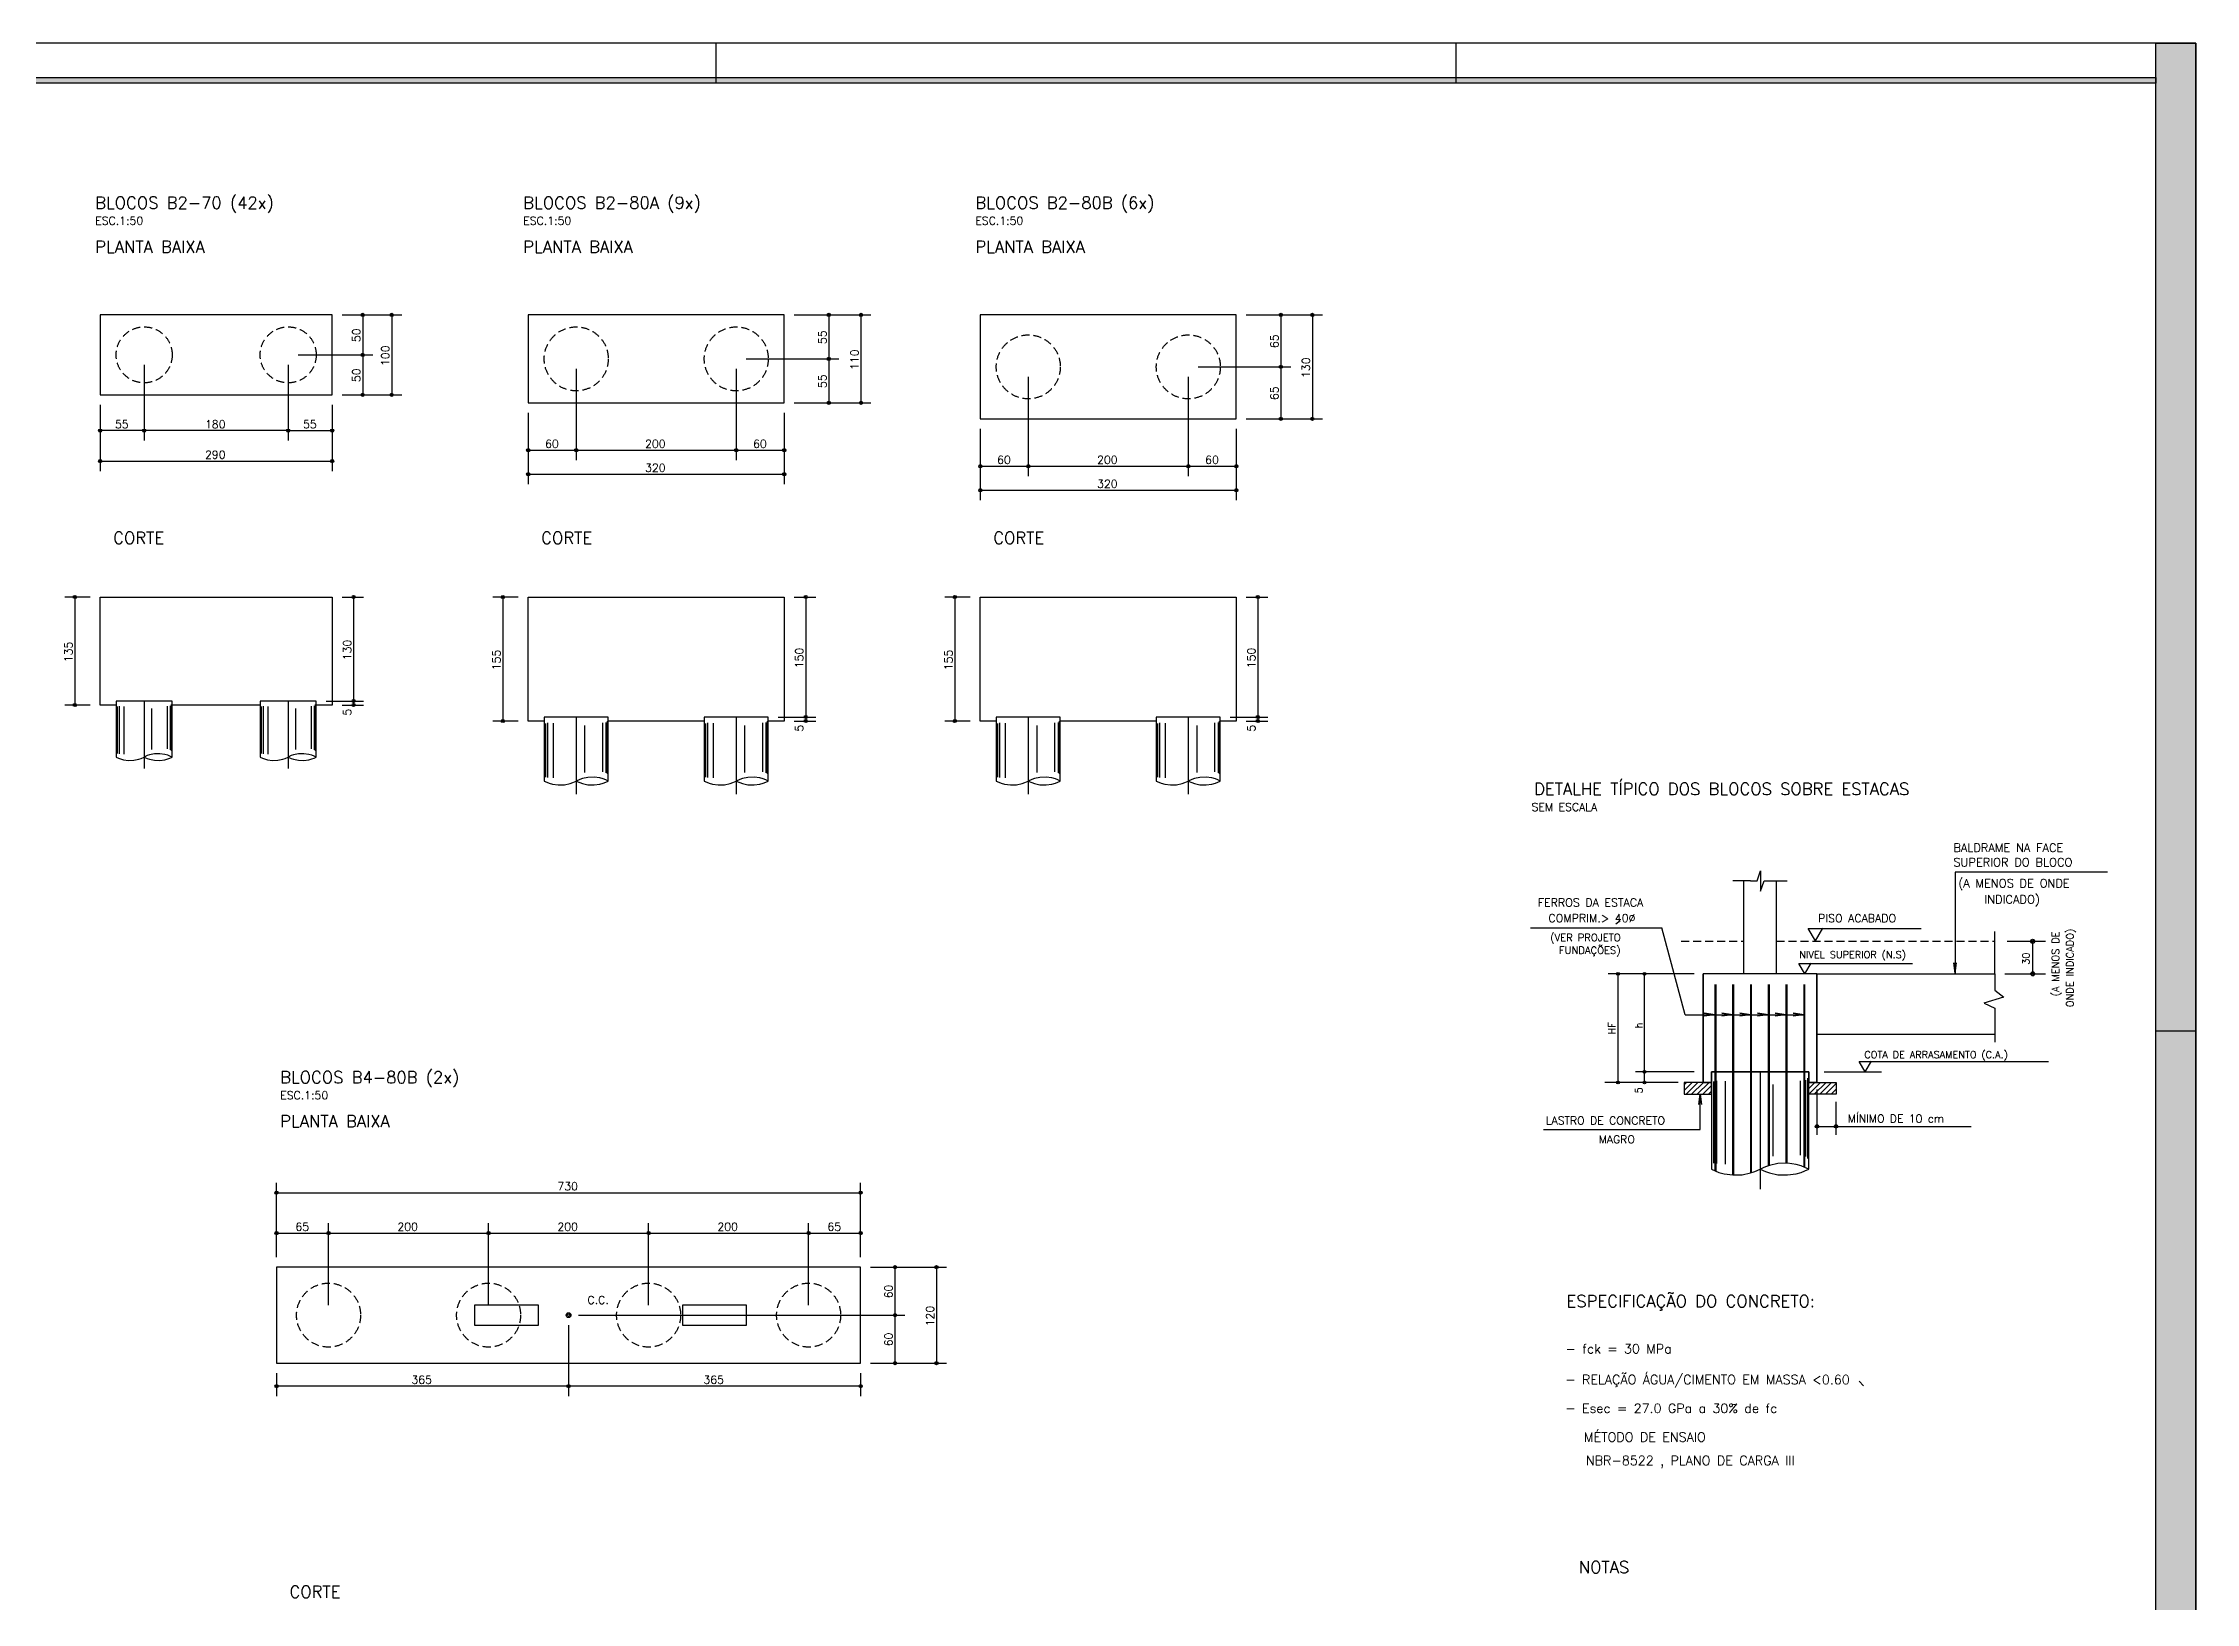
# Model space of a CAD drawing. Extents: x 187 to 6132, y -1204 to 3001.
# Drawn here: x 3441 to 6132, y 1051 to 3001 of the extents above; entities that cross this region are included whole.
import ezdxf

# ---------------------------------------------------------------- set-up
doc = ezdxf.new("R2010")
doc.units = 0
doc.header["$LTSCALE"] = 50
doc.header["$MEASUREMENT"] = 0
doc.linetypes.add('ESTILO_TQS_0002', pattern=[0.3, 0.2, -0.1])
doc.layers.get('0').update_dxf_attribs({"color": 245, "linetype": 'CONTINUOUS'})
for name, color, linetype in [('01', 7, 'CONTINUOUS'), ('120', 7, 'CONTINUOUS'), ('16', 5, 'CONTINUOUS'), ('18', 4, 'CONTINUOUS'), ('2', 5, 'CONTINUOUS'), ('210', 7, 'ESTILO_TQS_0002'), ('220', 3, 'CONTINUOUS'), ('221', 102, 'CONTINUOUS'), ('235', 7, 'CONTINUOUS'), ('251', 5, 'CONTINUOUS'), ('30', 4, 'CONTINUOUS')]:
    doc.layers.add(name, color=color, linetype=linetype)
doc.styles.get("Standard").update_dxf_attribs({"font": 'ROMANS.SHX'})

# ---------------------------------------------------------------- blocks, each defined once
blk = doc.blocks.new('ESTACR', base_point=(2.576772, 7.896558))
for p, q in [((3.076772, 7.896558), (2.076772, 7.896558)), ((2.076772, 7.896558), (2.076772, 6.896558)), ((2.100326, 6.958165), (2.100326, 7.796521)), ((2.133797, 6.953296), (2.133797, 7.804268)), ((2.22082, 6.948428), (2.220821, 7.801686)), ((2.576772, 7.896558), (2.576772, 6.692342)), ((2.712841, 7.031191), (2.71284, 7.765527)), ((2.992438, 7.040928), (2.992438, 7.804268)), ((3.0463, 7.026323), (3.0463, 7.809434)), ((3.066201, 7.006848), (3.066201, 7.832679)), ((3.076772, 6.896558), (3.076772, 7.896558))]:
    blk.add_line(p, q)
for points in [[(2.076772, 6.896558), (2.115884, 6.878214), (2.154125, 6.863771), (2.207436, 6.848873), (2.296409, 6.83645), (2.394287, 6.839813), (2.479725, 6.857582), (2.521185, 6.871588), (2.576771, 6.896558)], [(3.076772, 6.896557), (3.037659, 6.914902), (2.999419, 6.929344), (2.946108, 6.944243), (2.857134, 6.956665), (2.759257, 6.953301), (2.673818, 6.935533), (2.632358, 6.921528), (2.576772, 6.896557)], [(2.576772, 6.896559), (2.632358, 6.871588), (2.673818, 6.857583), (2.759257, 6.839814), (2.857134, 6.836451), (2.946108, 6.848873), (2.999419, 6.863772), (3.037659, 6.878214), (3.076772, 6.896559)]]:
    blk.add_lwpolyline(points)

msp = doc.modelspace()

# ---------------------------------------------------------------- linework, layer by layer
for p, q in [((4281.530458, 3000.709975), (4281.530458, 2950.709975)), ((5206.530458, 3000.709975), (5206.530458, 2950.709975)), ((5583.196671, 1953.208562), (5587.442234, 1965.9453)), ((5587.442234, 1965.9453), (5587.442234, 1940.471824)), ((5574.705496, 1953.208562), (5552.598405, 1953.208562)), ((5566.479417, 1837.1762), (5566.479417, 1953.208562)), ((5574.705496, 1953.208562), (5583.196671, 1953.208562)), ((5587.442234, 1940.471824), (5591.687822, 1953.208562)), ((5591.687822, 1953.208562), (5600.178973, 1953.208562)), ((5600.178973, 1953.208562), (5620.622207, 1953.208562)), ((5607.094194, 1837.1762), (5607.094194, 1953.208562)), ((5656.137592, 1878.20693), (5647.053281, 1893.940719)), ((5647.053281, 1893.940719), (5788.130276, 1893.940719)), ((5656.137592, 1878.20693), (5665.318944, 1894.109438)), ((5880.169801, 1848.135225), (5880.169801, 1889.861016)), ((5895.608476, 1877.917355), (5943.319217, 1877.917355)), ((5927.53903, 1837.1762), (5927.53903, 1877.917355)), ((5504.577883, 1837.1762), (5396.859312, 1837.1762)), ((5409.268821, 1701.473744), (5409.268821, 1837.1762)), ((5442.298751, 1714.650058), (5442.298751, 1837.1762)), ((5642.851706, 1837.1762), (5635.322645, 1850.216336)), ((5635.322645, 1850.216336), (5777.287603, 1850.216336)), ((5642.851706, 1837.1762), (5650.461193, 1850.356169)), ((5657.886072, 1837.1762), (5880.169801, 1837.1762)), ((5880.169801, 1837.1762), (5880.169801, 1848.135225)), ((5880.169801, 1837.1762), (5880.169801, 1816.702425)), ((5892.767621, 1837.1762), (5943.373388, 1837.1762)), ((5891.093575, 1807.814533), (5866.369736, 1800.504514)), ((5880.022666, 1816.674326), (5891.310191, 1807.902406)), ((5866.732465, 1800.620997), (5880.169801, 1794.041801)), ((5880.169801, 1794.041801), (5880.169801, 1751.645377)), ((5657.886072, 1761.878433), (5880.169801, 1761.878433)), ((6081.530458, 1765.709975), (6131.530458, 1765.709975)), ((5718.287639, 1714.650058), (5710.758577, 1727.691107)), ((5710.758577, 1727.691107), (5947.398974, 1727.691107)), ((5718.287639, 1714.650058), (5725.897126, 1727.830941)), ((5484.369953, 1701.473744), (5392.70734, 1701.473744)), ((5504.325195, 1714.650058), (5431.189095, 1714.650058)), ((5442.298751, 1701.473744), (5442.298751, 1714.650058)), ((5525.954772, 1701.473744), (5491.884045, 1701.473744)), ((5491.884045, 1701.473744), (5491.884045, 1686.77038)), ((5491.884045, 1691.365187), (5501.992602, 1701.473744)), ((5491.884045, 1698.348043), (5495.009745, 1701.473744)), ((5494.272094, 1686.77038), (5508.975458, 1701.473744)), ((5501.254951, 1686.77038), (5515.958314, 1701.473744)), ((5508.237806, 1686.77038), (5522.94117, 1701.473744)), ((5515.220662, 1686.77038), (5525.954772, 1697.504489)), ((5647.618838, 1714.650058), (5525.954772, 1714.650058)), ((5525.954772, 1714.650058), (5525.954772, 1592.985991)), ((5525.954772, 1688.995378), (5525.954772, 1701.473744)), ((5525.954772, 1687.523137), (5525.954772, 1701.473744)), ((5528.820458, 1600.481393), (5528.820458, 1702.479195)), ((5532.89266, 1599.889013), (5532.89266, 1703.42169)), ((5543.480234, 1599.296748), (5543.48035, 1703.107544)), ((5586.786805, 1714.650058), (5586.786805, 1568.140242)), ((5603.34152, 1609.365997), (5603.341404, 1698.708289)), ((5637.358434, 1610.550642), (5637.358434, 1703.42169)), ((5643.911486, 1608.773733), (5643.911486, 1704.050213)), ((5646.332727, 1606.404327), (5646.332727, 1706.878277)), ((5647.618838, 1592.985991), (5647.618838, 1714.650058)), ((5647.618838, 1688.995378), (5647.618838, 1701.473744)), ((5647.618838, 1687.523137), (5647.618838, 1701.473744)), ((5647.618838, 1701.473744), (5681.689565, 1701.473744)), ((5647.618838, 1686.882919), (5662.209663, 1701.473744)), ((5647.618838, 1693.865775), (5655.226807, 1701.473744)), ((5647.618838, 1700.848631), (5648.243951, 1701.473744)), ((5654.489155, 1686.77038), (5669.192519, 1701.473744)), ((5661.472012, 1686.77038), (5676.175375, 1701.473744)), ((5666.991684, 1714.650058), (5738.700551, 1714.650058)), ((5668.454868, 1686.77038), (5681.689565, 1700.005077)), ((5681.689565, 1701.473744), (5681.689565, 1686.77038)), ((5491.884045, 1686.77038), (5525.954772, 1686.77038)), ((5522.203519, 1686.77038), (5525.954772, 1690.521633)), ((5681.689565, 1686.77038), (5647.618838, 1686.77038)), ((5675.437724, 1686.77038), (5681.689565, 1693.022221)), ((5525.954772, 1592.985991), (5530.713308, 1590.754195)), ((5530.713308, 1590.754195), (5535.365852, 1588.99701)), ((5535.365852, 1588.99701), (5541.851899, 1587.18448)), ((5564.584955, 1586.082216), (5574.979661, 1588.244047)), ((5574.979661, 1588.244047), (5580.023858, 1589.948091)), ((5580.023858, 1589.948091), (5586.786689, 1592.985991)), ((5593.549636, 1596.023949), (5586.786805, 1592.985875)), ((5586.786805, 1592.986108), (5593.549636, 1589.948091)), ((5598.593833, 1597.727877), (5593.549636, 1596.023949)), ((5593.549636, 1589.948091), (5598.593833, 1588.244163)), ((5608.988685, 1599.889593), (5598.593833, 1597.727877)), ((5598.593833, 1588.244163), (5608.988685, 1586.082332)), ((5620.896802, 1600.298881), (5608.988685, 1599.889593)), ((5631.72174, 1598.78756), (5620.896802, 1600.298881)), ((5638.207758, 1596.974914), (5631.72174, 1598.78756)), ((5631.72174, 1587.18448), (5638.207758, 1588.997126)), ((5642.860186, 1595.217846), (5638.207758, 1596.974914)), ((5638.207758, 1588.997126), (5642.860186, 1590.754195)), ((5647.618838, 1592.985875), (5642.860186, 1595.217846)), ((5642.860186, 1590.754195), (5647.618838, 1592.986108)), ((5541.851899, 1587.18448), (5552.676693, 1585.673043)), ((5552.676693, 1585.673043), (5564.584955, 1586.082216)), ((5608.988685, 1586.082332), (5620.896802, 1585.673159)), ((5620.896802, 1585.673159), (5631.72174, 1587.18448))]:
    msp.add_line(p, q)
at = {"color": 6}
msp.add_line((5715.987374, 1321.941339), (5710.458829, 1327.900679), dxfattribs=at)
for points in [[(186.530458, -1204.290025), (6131.530458, -1204.290025), (6131.530458, 3000.709975), (186.530458, 3000.709975), (186.530458, -1204.290025)], [(6081.530458, 3000.709975), (6131.530458, 3000.709975), (6131.530458, -1204.290025), (6081.530458, -1204.290025), (6081.530458, 3000.709975)], [(6081.530458, -1154.290025), (6081.530458, -1161.290025), (304.530458, -1161.290025), (304.530458, 2957.709975), (6081.530458, 2957.709975), (6081.530458, 2950.709975), (311.530458, 2950.709975), (311.530458, -1154.290025), (6081.530458, -1154.290025)], [(311.530458, -1154.290025), (6081.530458, -1154.290025), (6081.530458, 2950.709975), (311.530458, 2950.709975), (311.530458, -1154.290025)]]:
    msp.add_lwpolyline(points)
for centre, radius in [((5927.396899, 1877.834209), 2.523207), ((5927.396899, 1877.834209), 1.261604), ((5409.268821, 1837.1762), 1.777545), ((5409.268821, 1837.1762), 0.888772), ((5442.298751, 1837.1762), 1.777545), ((5442.298751, 1837.1762), 0.888772), ((5927.603345, 1837.1762), 2.523207), ((5927.603345, 1837.1762), 1.261604), ((5409.268821, 1701.473744), 1.777545), ((5409.268821, 1701.473744), 1.777545), ((5409.268821, 1701.473744), 0.888772), ((5409.268821, 1701.473744), 0.888772), ((5442.298751, 1714.650058), 1.777545), ((5442.298751, 1714.650058), 1.777545), ((5442.298751, 1701.473744), 1.777545), ((5442.298751, 1701.473744), 1.777545), ((5442.298751, 1714.650058), 0.888772), ((5442.298751, 1714.650058), 0.888772), ((5442.298751, 1701.473744), 0.888772), ((5442.298751, 1701.473744), 0.888772)]:
    msp.add_circle(centre, radius)
for points in [[(311.530458, 2950.709975), (304.530458, 2957.709975), (6081.530458, 2957.709975)], [(311.530458, 2950.709975), (6081.530458, 2957.709975), (6081.530458, 2950.709975)]]:
    msp.add_solid(points)
at = {"layer": '01'}
for points in [[(3512.169301, 2173.160308), (3512.169301, 2308.160308), (3802.169301, 2308.160308), (3802.169301, 2173.160308), (3782.169301, 2173.160308), (3782.169301, 2178.160308), (3712.169301, 2178.160308), (3712.169301, 2173.160308), (3602.169301, 2173.160308), (3602.169301, 2178.160308), (3532.169301, 2178.160308), (3532.169301, 2173.160308), (3512.169301, 2173.160308)], [(4047.169301, 2153.160308), (4047.169301, 2308.160308), (4367.169301, 2308.160308), (4367.169301, 2153.160308), (4347.169301, 2153.160308), (4347.169301, 2158.160308), (4267.169301, 2158.160308), (4267.169301, 2153.160308), (4147.169301, 2153.160308), (4147.169301, 2158.160308), (4067.169301, 2158.160308), (4067.169301, 2153.160308), (4047.169301, 2153.160308)], [(4612.169301, 2153.160308), (4612.169301, 2308.160308), (4932.169301, 2308.160308), (4932.169301, 2153.160308), (4912.169301, 2153.160308), (4912.169301, 2158.160308), (4832.169301, 2158.160308), (4832.169301, 2153.160308), (4712.169301, 2153.160308), (4712.169301, 2158.160308), (4632.1693, 2158.160308), (4632.1693, 2153.160308), (4612.169301, 2153.160308)], [(5515.687539, 1701.473744), (5525.954772, 1701.473744), (5525.954772, 1714.650058), (5647.618838, 1714.650058), (5647.618838, 1701.473744), (5657.886072, 1701.473744), (5657.886072, 1837.1762), (5515.687539, 1837.1762), (5515.687539, 1701.473744)]]:
    msp.add_lwpolyline(points, dxfattribs=at)
for radius in [3, 1.5]:
    msp.add_circle((4097.622562, 1410.46979), radius, dxfattribs=at)
at = {"layer": '120'}
msp.add_lwpolyline([(5515.687539, 1701.473744), (5525.954772, 1701.473744), (5525.954772, 1714.650058), (5647.618838, 1714.650058), (5647.618838, 1701.473744), (5657.886072, 1701.473744), (5657.886072, 1837.1762), (5515.687539, 1837.1762), (5515.687539, 1701.473744)], dxfattribs=at)
at = {"layer": '18'}
for p, q in [((5515.687539, 1701.473744), (5515.687539, 1837.1762)), ((5657.886072, 1837.1762), (5657.886072, 1701.473744)), ((5515.687539, 1701.473744), (5525.954772, 1701.473744)), ((5525.954772, 1701.473744), (5525.954772, 1714.650058)), ((5525.954772, 1714.650058), (5647.618838, 1714.650058)), ((5647.618838, 1714.650058), (5647.618838, 1701.473744)), ((5657.886072, 1701.473744), (5647.618838, 1701.473744))]:
    msp.add_line(p, q, dxfattribs=at)
at = {"layer": '2'}
for points in [[(3979.935882, 1422.969732), (3979.935882, 1397.969732), (4059.935882, 1397.969732), (4059.935882, 1422.969732), (3979.935882, 1422.969732)], [(4239.935882, 1422.969732), (4239.935882, 1397.969732), (4319.935882, 1397.969732), (4319.935882, 1422.969732), (4239.935882, 1422.969732)]]:
    msp.add_lwpolyline(points, dxfattribs=at)
at = {"layer": '210'}
for p, q in [((5488.293641, 1877.917355), (5566.479417, 1877.917355)), ((5607.094194, 1877.917355), (5880.169801, 1877.917355))]:
    msp.add_line(p, q, dxfattribs=at)
at = {"layer": '210', "color": 7}
for centre in [(3567.169301, 2610.906227), (3747.169301, 2610.906227)]:
    msp.add_circle(centre, 35, dxfattribs=at)
at = {"layer": '210'}
for centre in [(4107.169301, 2605.906227), (4307.169301, 2605.906227), (4672.169301, 2595.906227), (4872.169301, 2595.906227), (3797.622562, 1410.46979), (3997.622562, 1410.46979), (4197.622562, 1410.46979), (4397.622562, 1410.46979)]:
    msp.add_circle(centre, 40, dxfattribs=at)
at = {"layer": '220'}
for p, q in [((5530.683041, 1590.768389), (5530.683041, 1823.999887)), ((5531.238524, 1590.555829), (5531.238524, 1823.999887)), ((5531.794007, 1590.346033), (5531.794007, 1823.999887)), ((5552.902354, 1585.680797), (5552.902354, 1823.999887)), ((5553.457837, 1585.699883), (5553.457837, 1823.999887)), ((5554.013319, 1585.718969), (5554.013319, 1823.999887)), ((5575.121666, 1588.29202), (5575.121666, 1823.999887)), ((5575.677149, 1588.479673), (5575.677149, 1823.999887)), ((5576.232632, 1588.667328), (5576.232632, 1823.999887)), ((5597.340978, 1597.304663), (5597.340978, 1823.999887)), ((5597.896461, 1597.492305), (5597.896461, 1823.999887)), ((5598.451944, 1597.679947), (5598.451944, 1823.999887)), ((5619.56029, 1600.252945), (5619.56029, 1823.999887)), ((5620.115773, 1600.272036), (5620.115773, 1823.999887)), ((5620.671256, 1600.291129), (5620.671256, 1823.999887)), ((5641.779603, 1595.625945), (5641.779603, 1823.999887)), ((5642.335086, 1595.416159), (5642.335086, 1823.999887)), ((5642.890569, 1595.203595), (5642.890569, 1823.999887))]:
    msp.add_line(p, q, dxfattribs=at)
at = {"layer": '221', "color": 11, "linetype": 'Continuous'}
for p, q in [((3814.669301, 2660.906227), (3852.821343, 2660.906227)), ((3814.669301, 2660.906227), (3889.068568, 2660.906227)), ((3840.321343, 2660.906227), (3840.321343, 2610.906227)), ((3876.568568, 2660.906227), (3876.568568, 2560.906227)), ((4379.669301, 2660.906227), (4435.336082, 2660.906227)), ((4379.669301, 2660.906227), (4475.520744, 2660.906227)), ((4422.836082, 2660.906227), (4422.836082, 2605.906227)), ((4463.020744, 2660.906227), (4463.020744, 2550.906227)), ((4944.669301, 2660.906227), (5000.336081, 2660.906227)), ((4944.669301, 2660.906227), (5039.733929, 2660.906227)), ((4987.836081, 2660.906227), (4987.836081, 2595.906227)), ((5027.233929, 2660.906227), (5027.233929, 2530.906227)), ((3759.669301, 2610.906227), (3852.821343, 2610.906227)), ((3759.669301, 2610.906227), (3852.821343, 2610.906227)), ((3840.321343, 2610.906227), (3840.321343, 2560.906227)), ((3567.169301, 2598.406227), (3567.169301, 2503.719432)), ((3567.169301, 2598.406227), (3567.169301, 2503.719432)), ((3747.169301, 2598.406227), (3747.169301, 2503.719432)), ((3747.169301, 2598.406227), (3747.169301, 2503.719432)), ((4107.169301, 2593.406227), (4107.169301, 2479.196729)), ((4107.169301, 2593.406227), (4107.169301, 2479.196729)), ((4307.169301, 2593.406227), (4307.169301, 2479.196729)), ((4307.169301, 2593.406227), (4307.169301, 2479.196729)), ((4319.669301, 2605.906227), (4435.336082, 2605.906227)), ((4319.669301, 2605.906227), (4435.336082, 2605.906227)), ((4422.836082, 2605.906227), (4422.836082, 2550.906227)), ((4672.169301, 2583.406227), (4672.169301, 2459.196729)), ((4672.169301, 2583.406227), (4672.169301, 2459.196729)), ((4872.169301, 2583.406227), (4872.169301, 2459.196729)), ((4872.169301, 2583.406227), (4872.169301, 2459.196729)), ((4884.669301, 2595.906227), (5000.336081, 2595.906227)), ((4884.669301, 2595.906227), (5000.336081, 2595.906227)), ((4987.836081, 2595.906227), (4987.836081, 2530.906227)), ((3814.669301, 2560.906227), (3852.821343, 2560.906227)), ((3814.669301, 2560.906227), (3889.068568, 2560.906227)), ((3512.169301, 2548.406227), (3512.169301, 2503.719432)), ((3512.169301, 2548.406227), (3512.169301, 2465.64154)), ((3802.169301, 2548.406227), (3802.169301, 2503.719432)), ((3802.169301, 2548.406227), (3802.169301, 2465.64154)), ((4047.169301, 2538.406227), (4047.169301, 2479.196729)), ((4047.169301, 2538.406227), (4047.169301, 2449.177583)), ((4367.169301, 2538.406227), (4367.169301, 2479.196729)), ((4367.169301, 2538.406227), (4367.169301, 2449.177583)), ((4379.669301, 2550.906227), (4435.336082, 2550.906227)), ((4379.669301, 2550.906227), (4475.520744, 2550.906227)), ((4944.669301, 2530.906227), (5000.336081, 2530.906227)), ((4944.669301, 2530.906227), (5039.733929, 2530.906227)), ((3567.169301, 2516.219432), (3512.169301, 2516.219432)), ((3747.169301, 2516.219432), (3567.169301, 2516.219432)), ((3747.169301, 2516.219432), (3802.169301, 2516.219432)), ((4612.169301, 2518.406227), (4612.169301, 2429.177583)), ((4612.169301, 2518.406227), (4612.169301, 2459.196729)), ((4932.169301, 2518.406227), (4932.169301, 2429.177583)), ((4932.169301, 2518.406227), (4932.169301, 2459.196729)), ((3512.169301, 2478.14154), (3802.169301, 2478.14154)), ((4047.169301, 2491.696729), (4107.169301, 2491.696729)), ((4107.169301, 2491.696729), (4307.169301, 2491.696729)), ((4307.169301, 2491.696729), (4367.169301, 2491.696729)), ((4047.169301, 2461.677583), (4367.169301, 2461.677583)), ((4612.169301, 2471.696729), (4672.169301, 2471.696729)), ((4672.169301, 2471.696729), (4872.169301, 2471.696729)), ((4872.169301, 2471.696729), (4932.169301, 2471.696729)), ((4612.169301, 2441.677583), (4932.169301, 2441.677583)), ((3499.669301, 2308.160308), (3467.95767, 2308.160308)), ((3480.45767, 2308.160308), (3480.45767, 2173.160308)), ((3814.669301, 2308.160308), (3841.45229, 2308.160308)), ((3828.95229, 2308.160308), (3828.95229, 2178.160308)), ((4034.669301, 2308.160308), (4002.957669, 2308.160308)), ((4015.457669, 2308.160308), (4015.457669, 2153.160308)), ((4379.669301, 2308.160308), (4406.45229, 2308.160308)), ((4393.95229, 2308.160308), (4393.95229, 2158.160308)), ((4599.669301, 2308.160308), (4567.957669, 2308.160308)), ((4580.457669, 2308.160308), (4580.457669, 2153.160308)), ((4944.669301, 2308.160308), (4971.45229, 2308.160308)), ((4958.95229, 2308.160308), (4958.95229, 2158.160308)), ((3499.669301, 2173.160308), (3467.95767, 2173.160308)), ((3794.669301, 2178.160308), (3841.45229, 2178.160308)), ((3794.669301, 2178.160308), (3841.45229, 2178.160308)), ((3814.669301, 2173.160308), (3841.45229, 2173.160308)), ((3828.95229, 2178.160308), (3828.95229, 2173.160308)), ((4034.669301, 2153.160308), (4002.957669, 2153.160308)), ((4359.669301, 2158.160308), (4406.45229, 2158.160308)), ((4359.669301, 2158.160308), (4406.45229, 2158.160308)), ((4379.669301, 2153.160308), (4406.45229, 2153.160308)), ((4393.95229, 2158.160308), (4393.95229, 2153.160308)), ((4599.669301, 2153.160308), (4567.957669, 2153.160308)), ((4924.669301, 2158.160308), (4971.45229, 2158.160308)), ((4924.669301, 2158.160308), (4971.45229, 2158.160308)), ((4944.669301, 2153.160308), (4971.45229, 2153.160308)), ((4958.95229, 2158.160308), (4958.95229, 2153.160308)), ((3732.622562, 1482.96979), (3732.622562, 1576.079002)), ((3732.622562, 1563.579002), (4462.622562, 1563.579002)), ((4462.622562, 1482.96979), (4462.622562, 1576.079002)), ((3732.622562, 1482.96979), (3732.622562, 1525.503441)), ((3732.622562, 1513.003441), (3797.622562, 1513.003441)), ((3797.622562, 1422.96979), (3797.622562, 1525.503441)), ((3797.622562, 1422.96979), (3797.622562, 1525.503441)), ((3797.622562, 1513.003441), (3997.622562, 1513.003441)), ((3997.622562, 1422.96979), (3997.622562, 1525.503441)), ((3997.622562, 1422.96979), (3997.622562, 1525.503441)), ((3997.622562, 1513.003441), (4197.622562, 1513.003441)), ((4197.622562, 1422.96979), (4197.622562, 1525.503441)), ((4197.622562, 1422.96979), (4197.622562, 1525.503441)), ((4197.622562, 1513.003441), (4397.622562, 1513.003441)), ((4397.622562, 1422.96979), (4397.622562, 1525.503441)), ((4397.622562, 1422.96979), (4397.622562, 1525.503441)), ((4397.622562, 1513.003441), (4462.622562, 1513.003441)), ((4462.622562, 1482.96979), (4462.622562, 1525.503441)), ((4475.122562, 1470.46979), (4518.042722, 1470.46979)), ((4475.122562, 1470.46979), (4569.842152, 1470.46979)), ((4505.542722, 1470.46979), (4505.542722, 1410.46979)), ((4557.342152, 1470.46979), (4557.342152, 1350.46979)), ((4110.122562, 1410.46979), (4518.042722, 1410.46979)), ((4110.122562, 1410.46979), (4518.042722, 1410.46979)), ((4505.542722, 1410.46979), (4505.542722, 1350.46979)), ((4097.622562, 1397.96979), (4097.622562, 1309.225594)), ((4097.622562, 1397.96979), (4097.622562, 1309.225594)), ((4475.122562, 1350.46979), (4518.042722, 1350.46979)), ((4475.122562, 1350.46979), (4569.842152, 1350.46979)), ((3732.622562, 1337.96979), (3732.622562, 1309.225594)), ((4097.622562, 1321.725594), (3732.622562, 1321.725594)), ((4462.622562, 1321.725594), (4097.622562, 1321.725594)), ((4462.622562, 1337.96979), (4462.622562, 1309.225594))]:
    msp.add_line(p, q, dxfattribs=at)
at = {"layer": '221'}
for p, q in [((5299.723747, 1894.687655), (5464.182208, 1894.687655)), ((5406.451655, 1899.46294), (5411.718005, 1903.805022)), ((5493.001023, 1785.99595), (5464.182208, 1894.687655)), ((5681.650637, 1646.445957), (5850.64741, 1646.445957))]:
    msp.add_line(p, q, dxfattribs=at)
at = {"layer": '221', "color": 241}
for p, q in [((5657.886072, 1692.621153), (5657.886072, 1635.938691)), ((5681.650637, 1677.119794), (5681.650637, 1635.938691)), ((5657.886072, 1646.445957), (5681.650637, 1646.445957))]:
    msp.add_line(p, q, dxfattribs=at)
at = {"layer": '221'}
for points in [[(6021.172537, 1964.322103), (5830.542362, 1964.322103), (5830.542362, 1837.940343), (5828.835249, 1850.907145), (5830.542362, 1837.940343), (5832.249473, 1850.907146)], [(5493.001023, 1785.99595), (5619.56029, 1785.99595), (5605.792026, 1787.808577), (5619.56029, 1785.99595), (5605.792026, 1784.183324)], [(5493.001023, 1785.99595), (5597.340978, 1785.99595), (5583.572713, 1787.808577), (5597.340978, 1785.99595), (5583.572713, 1784.183324)], [(5493.001023, 1785.99595), (5575.121666, 1785.99595), (5561.353401, 1787.808577), (5575.121666, 1785.99595), (5561.353401, 1784.183324)], [(5493.001023, 1785.99595), (5552.902354, 1785.99595), (5539.134089, 1787.808577), (5552.902354, 1785.99595), (5539.134089, 1784.183324)], [(5493.001023, 1785.99595), (5530.683041, 1785.99595), (5516.914777, 1787.808577), (5530.683041, 1785.99595), (5516.914777, 1784.183324)], [(5501.799672, 1785.99595), (5641.779603, 1785.99595), (5628.011338, 1787.808577), (5641.779603, 1785.99595), (5628.011338, 1784.183324)], [(5315.902016, 1642.599898), (5511.75358, 1642.599898), (5511.75358, 1686.724967), (5510.046466, 1673.758164), (5511.75358, 1686.724967), (5513.46069, 1673.758163)]]:
    msp.add_lwpolyline(points, dxfattribs=at)
at = {"layer": '221', "color": 11, "linetype": 'Continuous'}
for centre, radius in [((3840.321343, 2660.906227), 2), ((3840.321343, 2660.906227), 1), ((3876.568568, 2660.906227), 2), ((3876.568568, 2660.906227), 1), ((4422.836082, 2660.906227), 2), ((4422.836082, 2660.906227), 1), ((4463.020744, 2660.906227), 2), ((4463.020744, 2660.906227), 1), ((4987.836081, 2660.906227), 2), ((4987.836081, 2660.906227), 1), ((5027.233929, 2660.906227), 2), ((5027.233929, 2660.906227), 1), ((3840.321343, 2610.906227), 2), ((3840.321343, 2610.906227), 2), ((3840.321343, 2610.906227), 1), ((3840.321343, 2610.906227), 1), ((4422.836082, 2605.906227), 2), ((4422.836082, 2605.906227), 2), ((4422.836082, 2605.906227), 1), ((4422.836082, 2605.906227), 1), ((4987.836081, 2595.906227), 2), ((4987.836081, 2595.906227), 2), ((4987.836081, 2595.906227), 1), ((4987.836081, 2595.906227), 1), ((3840.321343, 2560.906227), 2), ((3840.321343, 2560.906227), 1), ((3876.568568, 2560.906227), 2), ((3876.568568, 2560.906227), 1), ((4422.836082, 2550.906227), 2), ((4422.836082, 2550.906227), 1), ((4463.020744, 2550.906227), 2), ((4463.020744, 2550.906227), 1), ((4987.836081, 2530.906227), 2), ((4987.836081, 2530.906227), 1), ((5027.233929, 2530.906227), 2), ((5027.233929, 2530.906227), 1), ((3512.169301, 2516.219432), 2), ((3512.169301, 2516.219432), 1), ((3567.169301, 2516.219432), 2), ((3567.169301, 2516.219432), 2), ((3567.169301, 2516.219432), 1), ((3567.169301, 2516.219432), 1), ((3747.169301, 2516.219432), 2), ((3747.169301, 2516.219432), 2), ((3747.169301, 2516.219432), 1), ((3747.169301, 2516.219432), 1), ((3802.169301, 2516.219432), 2), ((3802.169301, 2516.219432), 1), ((3512.169301, 2478.14154), 2), ((3512.169301, 2478.14154), 1), ((3802.169301, 2478.14154), 2), ((3802.169301, 2478.14154), 1), ((4047.169301, 2491.696729), 2), ((4047.169301, 2491.696729), 1), ((4107.169301, 2491.696729), 2), ((4107.169301, 2491.696729), 2), ((4107.169301, 2491.696729), 1), ((4107.169301, 2491.696729), 1), ((4307.169301, 2491.696729), 2), ((4307.169301, 2491.696729), 2), ((4307.169301, 2491.696729), 1), ((4307.169301, 2491.696729), 1), ((4367.169301, 2491.696729), 2), ((4367.169301, 2491.696729), 1), ((4047.169301, 2461.677583), 2), ((4047.169301, 2461.677583), 1), ((4367.169301, 2461.677583), 2), ((4367.169301, 2461.677583), 1), ((4612.169301, 2471.696729), 2), ((4612.169301, 2471.696729), 1), ((4672.169301, 2471.696729), 2), ((4672.169301, 2471.696729), 2), ((4672.169301, 2471.696729), 1), ((4672.169301, 2471.696729), 1), ((4872.169301, 2471.696729), 2), ((4872.169301, 2471.696729), 2), ((4872.169301, 2471.696729), 1), ((4872.169301, 2471.696729), 1), ((4932.169301, 2471.696729), 2), ((4932.169301, 2471.696729), 1), ((4612.169301, 2441.677583), 2), ((4612.169301, 2441.677583), 1), ((4932.169301, 2441.677583), 2), ((4932.169301, 2441.677583), 1), ((3480.45767, 2308.160308), 2), ((3480.45767, 2308.160308), 1), ((3828.95229, 2308.160308), 2), ((3828.95229, 2308.160308), 1), ((4015.457669, 2308.160308), 2), ((4015.457669, 2308.160308), 1), ((4393.95229, 2308.160308), 2), ((4393.95229, 2308.160308), 1), ((4580.457669, 2308.160308), 2), ((4580.457669, 2308.160308), 1), ((4958.95229, 2308.160308), 2), ((4958.95229, 2308.160308), 1), ((3828.95229, 2178.160308), 2), ((3828.95229, 2178.160308), 2), ((3480.45767, 2173.160308), 2), ((3480.45767, 2173.160308), 1), ((3828.95229, 2173.160308), 2), ((3828.95229, 2178.160308), 1), ((3828.95229, 2178.160308), 1), ((3828.95229, 2173.160308), 1), ((4015.457669, 2153.160308), 2), ((4015.457669, 2153.160308), 1), ((4393.95229, 2158.160308), 2), ((4393.95229, 2158.160308), 2), ((4393.95229, 2153.160308), 2), ((4393.95229, 2158.160308), 1), ((4393.95229, 2158.160308), 1), ((4393.95229, 2153.160308), 1), ((4580.457669, 2153.160308), 2), ((4580.457669, 2153.160308), 1), ((4958.95229, 2158.160308), 2), ((4958.95229, 2158.160308), 2), ((4958.95229, 2153.160308), 2), ((4958.95229, 2158.160308), 1), ((4958.95229, 2158.160308), 1), ((4958.95229, 2153.160308), 1), ((3732.622562, 1563.579002), 2), ((3732.622562, 1563.579002), 1), ((4462.622562, 1563.579002), 2), ((4462.622562, 1563.579002), 1), ((3732.622562, 1513.003441), 2), ((3732.622562, 1513.003441), 1), ((3797.622562, 1513.003441), 2), ((3797.622562, 1513.003441), 2), ((3797.622562, 1513.003441), 1), ((3797.622562, 1513.003441), 1), ((3997.622562, 1513.003441), 2), ((3997.622562, 1513.003441), 2), ((3997.622562, 1513.003441), 1), ((3997.622562, 1513.003441), 1), ((4197.622562, 1513.003441), 2), ((4197.622562, 1513.003441), 2), ((4197.622562, 1513.003441), 1), ((4197.622562, 1513.003441), 1), ((4397.622562, 1513.003441), 2), ((4397.622562, 1513.003441), 2), ((4397.622562, 1513.003441), 1), ((4397.622562, 1513.003441), 1), ((4462.622562, 1513.003441), 2), ((4462.622562, 1513.003441), 1), ((4505.542722, 1470.46979), 2), ((4505.542722, 1470.46979), 1), ((4557.342152, 1470.46979), 2), ((4557.342152, 1470.46979), 1), ((4505.542722, 1410.46979), 2), ((4505.542722, 1410.46979), 2), ((4505.542722, 1410.46979), 1), ((4505.542722, 1410.46979), 1), ((4505.542722, 1350.46979), 2), ((4505.542722, 1350.46979), 1), ((4557.342152, 1350.46979), 2), ((4557.342152, 1350.46979), 1), ((3732.622562, 1321.725594), 2), ((3732.622562, 1321.725594), 1), ((4097.622562, 1321.725594), 2), ((4097.622562, 1321.725594), 2), ((4097.622562, 1321.725594), 1), ((4097.622562, 1321.725594), 1), ((4462.622562, 1321.725594), 2), ((4462.622562, 1321.725594), 1)]:
    msp.add_circle(centre, radius, dxfattribs=at)
at = {"layer": '221', "color": 241}
for centre, radius in [((5657.886072, 1646.445957), 2.212057), ((5657.886072, 1646.445957), 1.106028), ((5681.650637, 1646.445957), 2.212057), ((5681.650637, 1646.445957), 1.106028)]:
    msp.add_circle(centre, radius, dxfattribs=at)
at = {"layer": '235'}
for points in [[(6081.530458, 3000.709975), (6131.530458, 3000.709975), (6131.530458, 3000.709975)], [(6081.530458, 3000.709975), (6131.530458, 3000.709975), (6131.530458, -1204.290025)], [(6081.530458, 3000.709975), (6131.530458, -1204.290025), (6131.530458, -1204.290025)], [(6081.530458, 3000.709975), (6131.530458, -1204.290025), (6081.530458, -1204.290025)], [(6081.530458, 3000.709975), (6081.530458, -1204.290025), (6081.530458, -1204.290025)], [(6081.530458, 3000.709975), (6081.530458, -1204.290025), (6081.530458, 3000.709975)]]:
    msp.add_solid(points, dxfattribs=at)
at = {"layer": '251'}
for p, q in [((3802.169301, 2660.906227), (3512.169301, 2660.906227)), ((3512.169301, 2660.906227), (3512.169301, 2560.906227)), ((3802.169301, 2560.906227), (3802.169301, 2660.906227)), ((4337.1693, 2660.906227), (4047.169301, 2660.906227)), ((4047.169301, 2660.906227), (4047.169301, 2560.906227)), ((4902.1693, 2660.906227), (4612.169301, 2660.906227)), ((4612.169301, 2660.906227), (4612.169301, 2550.906227)), ((3512.169301, 2560.906227), (3802.169301, 2560.906227))]:
    msp.add_line(p, q, dxfattribs=at)
at = {"layer": '251', "linetype": 'Continuous'}
for points in [[(4047.169301, 2550.906227), (4367.169301, 2550.906227), (4367.169301, 2660.906227), (4047.169301, 2660.906227), (4047.169301, 2550.906227)], [(4612.169301, 2530.906227), (4932.169301, 2530.906227), (4932.169301, 2660.906227), (4612.169301, 2660.906227), (4612.169301, 2530.906227)], [(3732.622562, 1350.46979), (4462.622562, 1350.46979), (4462.622562, 1470.46979), (3732.622562, 1470.46979), (3732.622562, 1350.46979)]]:
    msp.add_lwpolyline(points, dxfattribs=at)
at = {"layer": '30'}
for points in [[(3512.169301, 2173.160308), (3512.169301, 2308.160308), (3802.169301, 2308.160308), (3802.169301, 2173.160308), (3782.169301, 2173.160308), (3782.169301, 2178.160308), (3712.169301, 2178.160308), (3712.169301, 2173.160308), (3602.169301, 2173.160308), (3602.169301, 2178.160308), (3532.169301, 2178.160308), (3532.169301, 2173.160308), (3512.169301, 2173.160308)], [(4047.169301, 2153.160308), (4047.169301, 2308.160308), (4367.169301, 2308.160308), (4367.169301, 2153.160308), (4347.169301, 2153.160308), (4347.169301, 2158.160308), (4267.169301, 2158.160308), (4267.169301, 2153.160308), (4147.169301, 2153.160308), (4147.169301, 2158.160308), (4067.169301, 2158.160308), (4067.169301, 2153.160308), (4047.169301, 2153.160308)], [(4612.169301, 2153.160308), (4612.169301, 2308.160308), (4932.169301, 2308.160308), (4932.169301, 2153.160308), (4912.169301, 2153.160308), (4912.169301, 2158.160308), (4832.169301, 2158.160308), (4832.169301, 2153.160308), (4712.169301, 2153.160308), (4712.169301, 2158.160308), (4632.1693, 2158.160308), (4632.1693, 2153.160308), (4612.169301, 2153.160308)]]:
    msp.add_lwpolyline(points, dxfattribs=at)

# ---------------------------------------------------------------- block references
at = {"layer": '210'}
for p, xscale, yscale in [((3567.169301, 2178.160308), 70, 70), ((3747.169301, 2178.160308), 70, 70), ((4107.169301, 2158.160308), 80, 80), ((4307.169301, 2158.160308), 80, 80), ((4672.169301, 2158.160308), 80, 80), ((4872.169301, 2158.160308), 80, 80)]:
    msp.add_blockref('ESTACR', p, dxfattribs=dict(at, xscale=xscale, yscale=yscale))

# ---------------------------------------------------------------- texts
for s, height, p in [('ESC.1:50', 10, (3505.948894, 2773.603351)), ('ESC.1:50', 10, (3505.948894, 2773.603351)), ('ESC.1:50', 10, (3505.948894, 2773.603351)), ('ESC.1:50', 10, (3505.948894, 2773.603351)), ('ESC.1:50', 10, (3505.948894, 2773.603351)), ('ESC.1:50', 10, (3505.948894, 2773.603351)), ('ESC.1:50', 10, (3505.948894, 2773.603351)), ('ESC.1:50', 10, (3505.948894, 2773.603351)), ('ESC.1:50', 10, (3505.948894, 2773.603351)), ('ESC.1:50', 10, (3505.948894, 2773.603351)), ('ESC.1:50', 10, (3505.948894, 2773.603351)), ('ESC.1:50', 10, (3505.948894, 2773.603351)), ('ESC.1:50', 10, (3505.948894, 2773.603351)), ('ESC.1:50', 10, (3505.948894, 2773.603351)), ('ESC.1:50', 10, (4040.948894, 2773.603351)), ('ESC.1:50', 10, (4040.948894, 2773.603351)), ('ESC.1:50', 10, (4040.948894, 2773.603351)), ('ESC.1:50', 10, (4040.948894, 2773.603351)), ('ESC.1:50', 10, (4040.948894, 2773.603351)), ('ESC.1:50', 10, (4040.948894, 2773.603351)), ('ESC.1:50', 10, (4040.948894, 2773.603351)), ('ESC.1:50', 10, (4040.948894, 2773.603351)), ('ESC.1:50', 10, (4040.948894, 2773.603351)), ('ESC.1:50', 10, (4040.948894, 2773.603351)), ('ESC.1:50', 10, (4040.948894, 2773.603351)), ('ESC.1:50', 10, (4040.948894, 2773.603351)), ('ESC.1:50', 10, (4040.948894, 2773.603351)), ('ESC.1:50', 10, (4040.948894, 2773.603351)), ('ESC.1:50', 10, (4605.948894, 2773.603351)), ('ESC.1:50', 10, (4605.948894, 2773.603351)), ('ESC.1:50', 10, (4605.948894, 2773.603351)), ('ESC.1:50', 10, (4605.948894, 2773.603351)), ('ESC.1:50', 10, (4605.948894, 2773.603351)), ('ESC.1:50', 10, (4605.948894, 2773.603351)), ('ESC.1:50', 10, (4605.948894, 2773.603351)), ('ESC.1:50', 10, (4605.948894, 2773.603351)), ('ESC.1:50', 10, (4605.948894, 2773.603351)), ('ESC.1:50', 10, (4605.948894, 2773.603351)), ('ESC.1:50', 10, (4605.948894, 2773.603351)), ('ESC.1:50', 10, (4605.948894, 2773.603351)), ('ESC.1:50', 10, (4605.948894, 2773.603351)), ('ESC.1:50', 10, (4605.948894, 2773.603351)), ('SEM ESCALA', 9.975, (5301.212264, 2040.686854)), ('NIVEL SUPERIOR (N.S)', 8.887725, (5635.830576, 1856.740662)), ('COTA DE ARRASAMENTO (C.A.)', 8.887725, (5717.130678, 1731.589681)), ('ESC.1:50', 10, (3737.158117, 1680.378125)), ('ESC.1:50', 10, (3737.158117, 1680.378125)), ('ESC.1:50', 10, (3737.158117, 1680.378125)), ('ESC.1:50', 10, (3737.158117, 1680.378125)), ('ESC.1:50', 10, (3737.158117, 1680.378125)), ('ESC.1:50', 10, (3737.158117, 1680.378125)), ('ESC.1:50', 10, (3737.158117, 1680.378125)), ('ESC.1:50', 10, (3737.158117, 1680.378125)), ('ESC.1:50', 10, (3737.158117, 1680.378125)), ('ESC.1:50', 10, (3737.158117, 1680.378125)), ('ESC.1:50', 10, (3737.158117, 1680.378125)), ('ESC.1:50', 10, (3737.158117, 1680.378125)), ('ESC.1:50', 10, (3737.158117, 1680.378125)), ('ESC.1:50', 10, (3737.158117, 1680.378125))]:
    msp.add_text(s, height=height).set_placement(p)
for s, height, rotation, p in [('ESC.1:50', 10, 360, (3505.948894, 2773.603351)), ('ESC.1:50', 10, 360, (3505.948894, 2773.603351)), ('ESC.1:50', 10, 360, (3505.948894, 2773.603351)), ('ESC.1:50', 10, 360, (3505.948894, 2773.603351)), ('ESC.1:50', 10, 360, (3505.948894, 2773.603351)), ('ESC.1:50', 10, 360, (3505.948894, 2773.603351)), ('ESC.1:50', 10, 360, (3505.948894, 2773.603351)), ('ESC.1:50', 10, 360, (3505.948894, 2773.603351)), ('ESC.1:50', 10, 360, (3505.948894, 2773.603351)), ('ESC.1:50', 10, 360, (4040.948894, 2773.603351)), ('ESC.1:50', 10, 360, (4040.948894, 2773.603351)), ('ESC.1:50', 10, 360, (4040.948894, 2773.603351)), ('ESC.1:50', 10, 360, (4040.948894, 2773.603351)), ('ESC.1:50', 10, 360, (4040.948894, 2773.603351)), ('ESC.1:50', 10, 360, (4040.948894, 2773.603351)), ('ESC.1:50', 10, 360, (4040.948894, 2773.603351)), ('ESC.1:50', 10, 360, (4040.948894, 2773.603351)), ('ESC.1:50', 10, 360, (4040.948894, 2773.603351)), ('ESC.1:50', 10, 360, (4605.948894, 2773.603351)), ('ESC.1:50', 10, 360, (4605.948894, 2773.603351)), ('ESC.1:50', 10, 360, (4605.948894, 2773.603351)), ('ESC.1:50', 10, 360, (4605.948894, 2773.603351)), ('ESC.1:50', 10, 360, (4605.948894, 2773.603351)), ('ESC.1:50', 10, 360, (4605.948894, 2773.603351)), ('ESC.1:50', 10, 360, (4605.948894, 2773.603351)), ('ESC.1:50', 10, 360, (4605.948894, 2773.603351)), ('ESC.1:50', 10, 360, (4605.948894, 2773.603351)), ('PISO ACABADO', 10.072755, 360, (5659.220265, 1901.582315)), ('(A MENOS DE', 8.9775, 90, (5960.540764, 1808.978621)), ('ONDE INDICADO)', 8.9775, 90, (5978.516649, 1795.413739)), ('30', 9, 90, (5923.61345, 1848.451302)), ('HF', 8.9, 90, (5405.971203, 1761.276344)), ('h', 8.887725, 90, (5439.632434, 1768.851958)), ('ESC.1:50', 10, 360, (3737.158117, 1680.378125)), ('ESC.1:50', 10, 360, (3737.158117, 1680.378125)), ('ESC.1:50', 10, 360, (3737.158117, 1680.378125)), ('ESC.1:50', 10, 360, (3737.158117, 1680.378125)), ('ESC.1:50', 10, 360, (3737.158117, 1680.378125)), ('ESC.1:50', 10, 360, (3737.158117, 1680.378125)), ('ESC.1:50', 10, 360, (3737.158117, 1680.378125)), ('ESC.1:50', 10, 360, (3737.158117, 1680.378125)), ('ESC.1:50', 10, 360, (3737.158117, 1680.378125)), ('5', 8.887725, 90, (5439.632434, 1687.531255))]:
    msp.add_text(s, height=height, rotation=rotation).set_placement(p)
at = {"color": 6}
for s, height, p in [('- fck = 30 MPa', 11.6, (5343.63256, 1362.617105)), ('- RELAÇÃO ÁGUA/CIMENTO EM MASSA <0.60', 11.653286, (5343.30738, 1324.075952)), ('- Esec = 27.0 GPa a 30% de fc', 11.6, (5343.30738, 1288.182054)), ('MÉTODO DE ENSAIO', 11.646632, (5366.691913, 1252.262292)), ('NBR-8522 , PLANO DE CARGA III', 11.646632, (5369.037839, 1222.93822))]:
    msp.add_text(s, height=height, dxfattribs=at).set_placement(p)
at = {"layer": '01'}
msp.add_text('C.C.', height=10, dxfattribs=at).set_placement((4121.253932, 1424.360673))
at = {"layer": '16'}
for s, height, p in [('BLOCOS B2-70 (42x)', 15, (3505.948894, 2793.603351)), ('BLOCOS B2-80A (9x)', 15, (4040.948894, 2793.603351)), ('BLOCOS B2-80B (6x)', 15, (4605.948894, 2793.603351)), ('PLANTA BAIXA', 15, (3505.948894, 2738.603351)), ('PLANTA BAIXA', 15, (4040.948894, 2738.603351)), ('PLANTA BAIXA', 15, (4605.948894, 2738.603351)), ('CORTE', 15, (3528.424032, 2374.540489)), ('CORTE', 15, (4063.424032, 2374.540489)), ('CORTE', 15, (4628.424032, 2374.540489)), ('DETALHE TÍPICO DOS BLOCOS SOBRE ESTACAS', 15.012375, (5304.30497, 2060.775972)), ('BLOCOS B4-80B (2x)', 15, (3737.158117, 1700.378125)), ('PLANTA BAIXA', 15, (3737.158117, 1645.378125)), ('ESPECIFICAÇÃO DO CONCRETO:', 15, (5344.932197, 1420.3789)), ('NOTAS', 15, (5360.226749, 1087.92349)), ('CORTE', 15, (3748.877293, 1057.216613))]:
    msp.add_text(s, height=height, dxfattribs=at).set_placement(p)
at = {"layer": '221', "color": 11, "linetype": 'Continuous'}
for s, p in [('50', (3837.321343, 2626.906227)), ('55', (4419.836082, 2624.406227)), ('100', (3873.568568, 2596.906227)), ('110', (4460.020744, 2591.906227)), ('65', (4984.836081, 2619.406227)), ('50', (3837.321343, 2576.906227)), ('55', (4419.836082, 2569.406227)), ('130', (5024.233929, 2581.906227)), ('65', (4984.836081, 2554.406227)), ('135', (3477.45767, 2226.660308)), ('130', (3825.95229, 2229.160308)), ('155', (4012.457669, 2216.660308)), ('150', (4390.95229, 2219.160308)), ('155', (4577.457669, 2216.660308)), ('150', (4955.95229, 2219.160308)), ('5', (3825.95229, 2159.826978)), ('5', (4390.95229, 2139.826978)), ('5', (4955.95229, 2139.826978)), ('60', (4502.542722, 1431.46979)), ('120', (4554.342152, 1396.46979)), ('60', (4502.542722, 1371.46979))]:
    msp.add_text(s, height=10, rotation=90, dxfattribs=at).set_placement(p)
for s, p in [('55', (3530.669301, 2519.219432)), ('180', (3643.169301, 2519.219432)), ('55', (3765.669301, 2519.219432)), ('60', (4068.169301, 2494.696729)), ('200', (4193.169301, 2494.696729)), ('60', (4328.169301, 2494.696729)), ('290', (3643.169301, 2481.14154)), ('60', (4633.169301, 2474.696729)), ('200', (4758.169301, 2474.696729)), ('60', (4893.169301, 2474.696729)), ('320', (4193.169301, 2464.677583)), ('320', (4758.169301, 2444.677583)), ('730', (4083.622562, 1566.579002)), ('65', (3756.122562, 1516.003441)), ('200', (3883.622562, 1516.003441)), ('200', (4083.622562, 1516.003441)), ('200', (4283.622562, 1516.003441)), ('65', (4421.122562, 1516.003441)), ('365', (3901.122562, 1324.725594)), ('365', (4266.122562, 1324.725594))]:
    msp.add_text(s, height=10, dxfattribs=at).set_placement(p)
at = {"layer": '221'}
for s, height, p in [('BALDRAME NA FACE', 10.449372, (5828.246628, 1989.504961)), ('SUPERIOR DO BLOCO', 10.462954, (5828.284151, 1971.446507)), ('(A MENOS DE ONDE', 10.449372, (5834.46376, 1945.166245)), ('INDICADO)', 10.449372, (5867.079613, 1924.975478))]:
    msp.add_text(s, height=height, dxfattribs=at).set_placement(p)
for s, height, p in [('FERROS DA ESTACA', 10.122131, (5308.951919, 1921.219611)), ('COMPRIM.> 40%%c', 10.122131, (5322.215133, 1901.687836)), ('(VER PROJETO', 9.134607, (5324.413301, 1877.925277)), ('FUNDAÇÕES)', 9.134607, (5335.366114, 1861.981308)), ('LASTRO DE CONCRETO', 9.936329, (5318.931451, 1648.767228)), ('MAGRO', 9.936329, (5385.080993, 1625.275427))]:
    msp.add_text(s, height=height, rotation=360, dxfattribs=at).set_placement(p)
at = {"layer": '221', "color": 241}
msp.add_text('MÍNIMO DE 10 cm', height=9.87525, dxfattribs=at).set_placement((5696.526831, 1651.262343))

doc.saveas('drawing.dxf')
